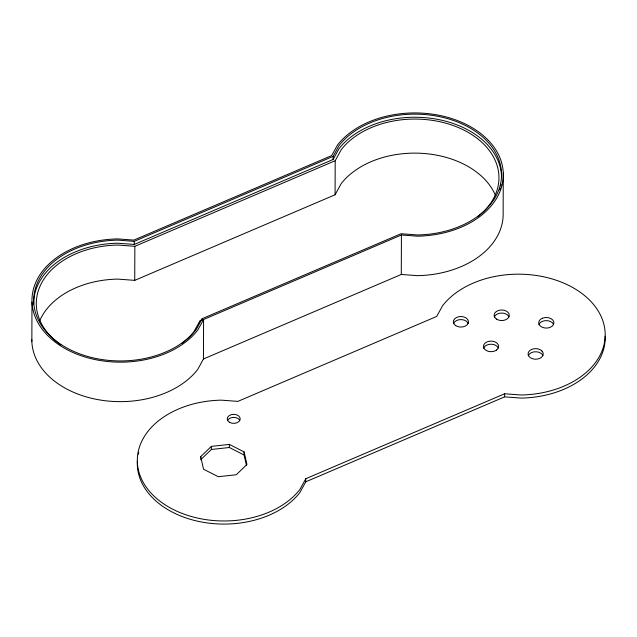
<?xml version="1.0" encoding="UTF-8"?>
<svg xmlns="http://www.w3.org/2000/svg" width="637" height="637" viewBox="0 0 637 637"><rect width="100%" height="100%" fill="white"/><g stroke="black" fill="none" stroke-linecap="round" stroke-linejoin="round"><path stroke-width="0.96" d="M31.85 341.52L31.985 302.049M33.697 304.136A86.513 60.419 0.2 0 1 117.845 243.223L134.24 244.441L134.256 241.351L333.103 156.399L338.995 145.65A86.513 60.419 0.2 0 1 488.778 143.07A86.513 60.419 0.2 0 1 417.418 234.965L401.015 233.747L202.168 318.691L196.276 329.44A86.513 60.419 0.2 0 1 46.493 332.02A86.513 60.419 0.2 0 1 117.853 240.125L134.256 241.351M39.47 321.311A83.893 58.588 0.2 0 1 117.797 279.102L134.733 280.368L134.853 246.312L335.197 160.723L341.281 149.623A83.893 58.588 0.2 0 1 463.306 129.813A83.893 58.588 0.2 0 1 477.607 216.811M200.679 458.202L200.679 456.657L211.373 446.378L229.352 444.411L244.09 451.896L246.957 464.461L236.271 474.74L218.292 476.707L203.545 469.222L200.679 456.657M202.168 320.244L202.168 318.691M31.818 339.632A88.256 61.638 0.2 0 0 98.249 399.686A88.256 61.638 0.2 0 0 197.677 369.492L203.442 358.981L203.577 319.511L401.421 234.989L417.466 236.184A88.256 61.638 0.2 0 0 490.259 142.433A88.256 61.638 0.2 0 0 337.459 145.069L331.694 155.579L133.85 240.101L117.805 238.907A88.256 61.638 0.2 0 0 45.012 332.657A88.256 61.638 0.2 0 0 197.812 330.022L203.577 319.511M200.671 459.755L211.357 449.475L211.373 446.378M246.503 465.623L244.082 454.993L229.336 447.508L229.352 444.411M244.082 454.993L244.09 451.896M137.361 461.212A86.513 60.419 0.2 0 0 200.974 521.894A86.513 60.419 0.2 0 0 299.876 492.568L305.768 481.819L305.784 478.721L504.631 393.777L521.026 394.996A86.513 60.419 0.2 0 0 592.386 303.101A86.513 60.419 0.2 0 0 442.604 305.68L436.711 316.43L237.864 401.382L221.461 400.155A86.513 60.419 0.2 0 0 150.109 492.051A86.513 60.419 0.2 0 0 299.892 489.471L305.784 478.721M134.24 244.441L333.087 159.497L333.103 156.399M134.733 280.368L335.078 194.771L335.197 160.723M203.442 358.981L401.286 274.459L401.421 234.989M503.286 173.041L503.142 212.511A88.256 61.638 0.2 0 1 417.331 275.654L401.286 274.459M305.768 481.819L504.615 396.867L504.631 393.777M333.087 159.497L338.98 148.747A86.513 60.419 0.2 0 1 435.159 118.928A86.513 60.419 0.2 0 1 501.526 176.17M335.078 194.771L341.169 183.679A83.893 58.588 0.2 0 1 423.613 153.453A83.893 58.588 0.2 0 1 495.347 195.153M201.881 319.782L200.05 320.562L193.966 331.662A83.893 58.588 0.2 0 1 181.935 343.407M211.357 449.475L229.336 447.508M134.853 246.312L117.917 245.054A83.893 58.588 0.2 0 0 42.265 281.801A83.893 58.588 0.2 0 0 60.873 344.943M504.615 396.867L521.018 398.093A86.513 60.419 0.2 0 0 605.142 336.201M508.939 316.86L508.135 315.594A7.572 5.287 0.2 0 0 500.491 313.133A7.572 5.287 0.2 0 0 494.32 317.115M138.309 454.292A86.513 60.419 0.2 0 1 138.786 452.342M483.658 348.256A7.572 5.287 0.2 0 1 487.058 344.983L488.866 344.426A7.572 5.287 0.2 0 1 498.277 348.001M528.28 355.78A7.572 5.287 0.2 0 1 540.845 353.193L542.095 354.268A7.572 5.287 0.2 0 1 542.899 355.534M538.942 324.639A7.572 5.287 0.2 0 1 540.805 322.234L542.342 321.367A7.572 5.287 0.2 0 1 553.561 324.384M453.536 323.644A7.572 5.287 0.2 0 1 460.694 319.599A7.572 5.287 0.2 0 1 468.155 323.397M227.799 420.062A6.489 4.531 0.2 0 1 233.922 417.418A6.489 4.531 0.2 0 1 239.783 420.364M501.096 184.061A86.513 60.419 0.2 0 1 500.754 186.036M500.324 187.995A86.513 60.419 0.2 0 1 499.798 189.937M542.358 318.269L540.821 319.137A7.572 5.287 0.2 0 0 539.865 325.539A7.572 5.287 0.2 0 0 548.473 327.856L550.28 327.299A7.572 5.287 0.2 0 0 552.765 320.029A7.572 5.287 0.2 0 0 542.358 318.269M496.526 350.047L494.989 350.915A7.572 5.287 0.2 0 1 484.582 349.156A7.572 5.287 0.2 0 1 487.066 341.894L488.874 341.328A7.572 5.287 0.2 0 1 497.481 343.646A7.572 5.287 0.2 0 1 496.526 350.047M542.103 351.178L540.861 350.103A7.572 5.287 0.2 0 0 531.688 349.418A7.572 5.287 0.2 0 0 528.399 355.422L529.204 356.688A7.572 5.287 0.2 0 0 539.611 358.44A7.572 5.287 0.2 0 0 542.103 351.178M496.486 319.089L495.244 318.014A7.572 5.287 0.2 0 1 497.736 310.745A7.572 5.287 0.2 0 1 508.143 312.504L508.947 313.762A7.572 5.287 0.2 0 1 505.659 319.766A7.572 5.287 0.2 0 1 496.486 319.089M455.71 325.618A7.572 5.287 0.2 0 0 468.275 323.031A7.572 5.287 0.2 0 0 458.751 316.724A7.572 5.287 0.2 0 0 455.71 325.618M229.599 422.347A6.489 4.531 0.2 0 0 240.117 419.608A6.489 4.531 0.2 0 0 231.438 414.607A6.489 4.531 0.2 0 0 229.599 422.347"/></g></svg>
